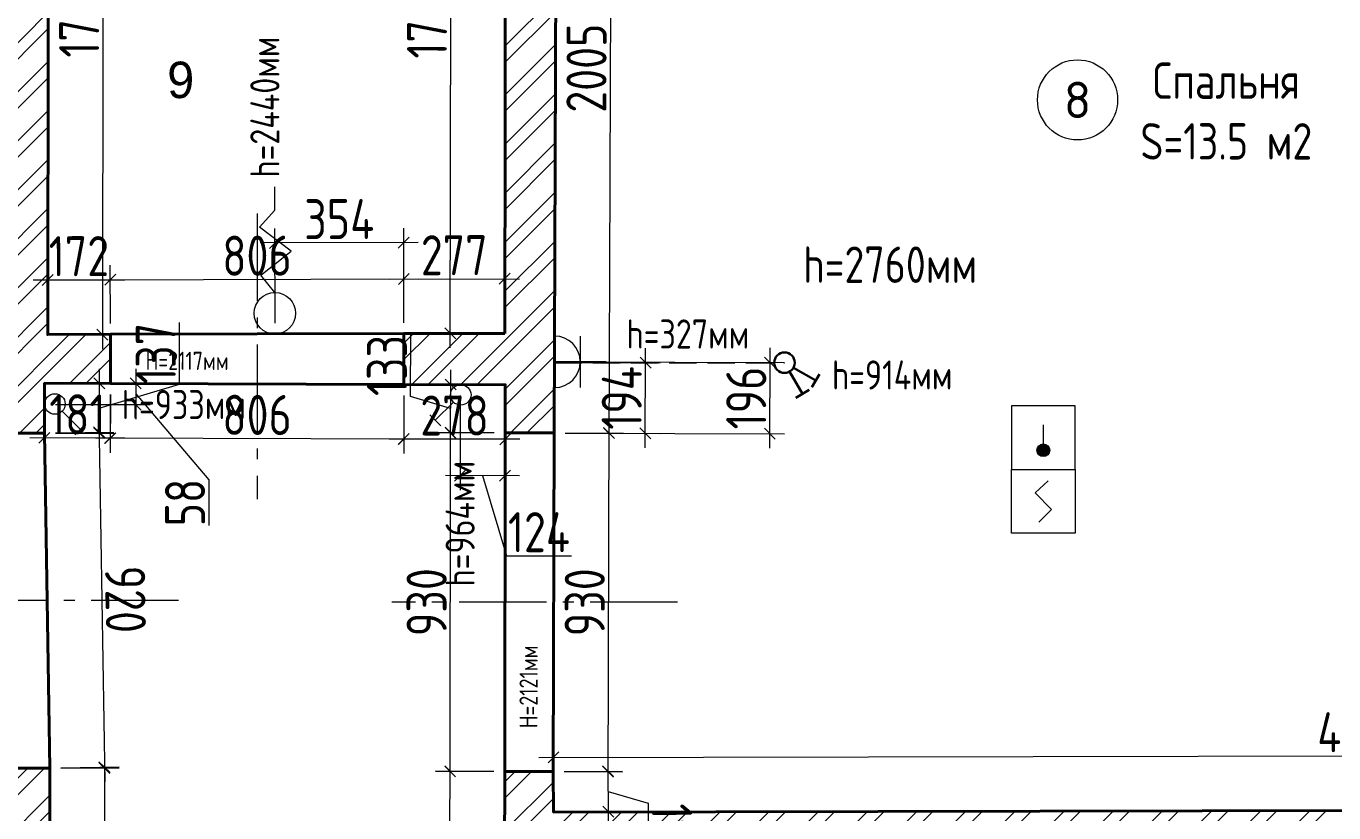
# Model space of a CAD drawing. Header units: millimetres. Extents: x -416788 to 52048, y -598564 to -7233.
# Drawn here: x 28953 to 32543, y -11307 to -9146 of the extents above; entities that cross this region are included whole.
import ezdxf
from ezdxf import colors
from ezdxf.entities.mleader import LeaderData, LeaderLine
from ezdxf.enums import TextEntityAlignment as Align
from ezdxf.math import Vec2, Vec3

# ---------------------------------------------------------------- set-up
doc = ezdxf.new("R2010")
doc.units = ezdxf.units.MM
doc.set_wipeout_variables(frame=1)
doc.linetypes.add('GOST2.303 4', pattern=[7, 5, -2, 0])
doc.linetypes.add('GOST2.303 6', pattern=[12, 8, -1.5, 1, -1.5])
for name, color, linetype, lineweight in [('К_Размерная', 3, 'Continuous', 0), ('К_Стены', 1, 'Continuous', 40), ('К_Текст высоты', 7, 'Continuous', 0), ('К_Текст_проемы', 109, 'Continuous', 0), ('К_тонкая', 84, 'Continuous', 13), ('К_штриховка', 84, 'Continuous', 13), ('ОВ_Текст', 41, 'Continuous', 0), ('СЛ_Устройства', 2, 'Continuous', 20), ('ЭО', 250, 'Continuous', 30), ('ЭО_Розетки', 11, 'Continuous', 9), ('ЭО_Текст', 11, 'Continuous', 0)]:
    doc.layers.add(name, color=color, linetype=linetype, lineweight=lineweight)
doc.layers.add('Контур_помещения', color=201, linetype='Continuous', lineweight=15, plot=False)
doc.layers.add('ЭО_метки', color=11, linetype='GOST2.303 4', lineweight=0, plot=False)
doc.layers.add('№_pom_spec', color=6, linetype='Continuous', plot=False)
doc.styles.add('M 50', font='isocpeur.ttf', dxfattribs={"width": 0.8})
doc.styles.get("Standard").update_dxf_attribs({"font": 'greeks.shx'})
doc.dimstyles.new('M 50', dxfattribs={"dimscale": 0, "dimtxt": 110, "dimasz": 30, "dimexe": 40, "dimexo": 30, "dimgap": 10, "dimtad": 1, "dimdec": 0, "dimrnd": 1, "dimzin": 4, "dimdsep": 46, "dimtxsty": 'M 50', "dimblk": 'OBLIQUE', "dimcen": 50, "dimdle": 40, "dimadec": 0, "dimazin": 1, "dimtfac": 1, "dimtdec": 0, "dimtmove": 1, "dimatfit": 2, "dimfxl": 1, "dimtolj": 1, "dimtzin": 0, "dimlwd": -1, "dimlwe": -1, "dimarcsym": 0})

# ---------------------------------------------------------------- blocks, each defined once
blk = doc.blocks.new('A$Ca32be7dc')
at = {"layer": 'ЭО_Розетки', "ltscale": 100}
blk.add_lwpolyline([(0, -113.7), (38.1, -161.7), (-44.9, -228), (41.9, -293.3), (0, -340.3), (0, -404.2)], dxfattribs=at)
blk.add_circle((0, -56.9), 56.9, dxfattribs=at)
blk = doc.blocks.new('A$C113549C5')
at = {"layer": 'СЛ_Устройства'}
blk.add_lwpolyline([(175, 175), (175, -175), (-175, -175), (-175, 175)], close=True, dxfattribs=at)
at = {"layer": 'СЛ_Устройства', "ltscale": 100}
blk.add_lwpolyline([(26.9, 112), (-45.3, 45.3), (45.3, -45.3), (-24, -114.6)], dxfattribs=at)
blk = doc.blocks.new('A$C48AE236B')
at = {"ltscale": 100}
blk.add_wipeout([(-175, 175), (175, 175), (175, -175), (-175, -175)], dxfattribs=at).dxf.layer = 'СЛ_Устройства'
at = {"layer": 'СЛ_Устройства', "ltscale": 100}
h = blk.add_hatch(color=256, dxfattribs=at)
h.dxf.hatch_style = 1
h.paths.add_polyline_path([(-35, -70, 1), (35, -70, 1)])
for p, q in [((-175, 175), (-175, -175)), ((175, 175), (-175, 175)), ((175, -175), (175, 175)), ((0, 70), (0, -70)), ((-175, -175), (175, -175))]:
    blk.add_line(p, q, dxfattribs=at)
blk.add_circle((0, -70), 35, dxfattribs=at)
blk = doc.blocks.new('_Oblique')
at = {"color": 0, "linetype": 'ByBlock', "lineweight": -2}
blk.add_line((-0.5, -0.5), (0.5, 0.5), dxfattribs=at)
blk = doc.blocks.new('*D21')
at = {"layer": 'Defpoints', "color": 0, "ltscale": 100, "transparency": 16777216}
for p in [(29014.4, -8238.1), (29012.2, -9993.1), (29162.2, -9993.3)]:
    blk.add_point(p, dxfattribs=at)
at = {"layer": 'К_Размерная', "color": 0, "ltscale": 100, "transparency": 16777216}
for p, q in [((29164.4, -8198.3), (29162.1, -10033.3)), ((29044.4, -8238.1), (29204.4, -8238.3)), ((29042.2, -9993.1), (29202.2, -9993.3))]:
    blk.add_line(p, q, dxfattribs=at)
at = {"layer": 'К_Размерная', "color": 0, "ltscale": 100, "transparency": 16777216, "xscale": 30, "yscale": 30, "zscale": 30}
for p, rotation in [((29164.4, -8238.3), 89.92766064275203), ((29162.2, -9993.3), 269.927660642752)]:
    blk.add_blockref('_Oblique', p, dxfattribs=dict(at, rotation=rotation))
at = {"layer": 'К_Размерная', "color": 0, "ltscale": 100, "transparency": 16777216, "insert": (29098.3, -9115.7), "char_height": 110, "attachment_point": 5, "rotation": 89.9277, "style": 'M 50'}
blk.add_mtext('\\A1;1755', dxfattribs=at)
blk = doc.blocks.new('*D22')
at = {"layer": 'Defpoints', "color": 0, "ltscale": 100, "transparency": 16777216}
for p in [(29183.6, -9842.6), (29012.2, -9993.1), (29184, -9992.6)]:
    blk.add_point(p, dxfattribs=at)
at = {"layer": 'К_Размерная', "color": 0, "ltscale": 100, "transparency": 16777216}
for p, q in [((29012.1, -9963.1), (29011.7, -9803.1)), ((29183.9, -9962.6), (29183.5, -9802.6)), ((28971.8, -9843.2), (29223.6, -9842.5))]:
    blk.add_line(p, q, dxfattribs=at)
at = {"layer": 'К_Размерная', "color": 0, "ltscale": 100, "transparency": 16777216, "xscale": 30, "yscale": 30, "zscale": 30}
for p, rotation in [((29011.8, -9843.1), 180.1428501625593), ((29183.6, -9842.6), 0.1428501625592831)]:
    blk.add_blockref('_Oblique', p, dxfattribs=dict(at, rotation=rotation))
at = {"layer": 'К_Размерная', "color": 0, "ltscale": 100, "transparency": 16777216, "insert": (29097.6, -9777.9), "char_height": 110, "attachment_point": 5, "rotation": 0.1429, "style": 'M 50'}
blk.add_mtext('\\A1;172', dxfattribs=at)
blk = doc.blocks.new('*D23')
at = {"layer": 'Defpoints', "color": 0, "ltscale": 100, "transparency": 16777216}
for p in [(29989.6, -9840.6), (29184, -9992.6), (29990, -9990.6)]:
    blk.add_point(p, dxfattribs=at)
at = {"layer": 'К_Размерная', "color": 0, "ltscale": 100, "transparency": 16777216}
for p, q in [((29989.9, -9960.6), (29989.5, -9800.6)), ((29183.9, -9962.6), (29183.5, -9802.6)), ((29143.6, -9842.7), (30029.6, -9840.5))]:
    blk.add_line(p, q, dxfattribs=at)
at = {"layer": 'К_Размерная', "color": 0, "ltscale": 100, "transparency": 16777216, "xscale": 30, "yscale": 30, "zscale": 30}
for p, rotation in [((29183.6, -9842.6), 180.1428501625591), ((29989.6, -9840.6), 0.1428501625591686)]:
    blk.add_blockref('_Oblique', p, dxfattribs=dict(at, rotation=rotation))
at = {"layer": 'К_Размерная', "color": 0, "ltscale": 100, "transparency": 16777216, "insert": (29586.5, -9776.6), "char_height": 110, "attachment_point": 5, "rotation": 0.1429, "style": 'M 50'}
blk.add_mtext('\\A1;806', dxfattribs=at)
blk = doc.blocks.new('*D24')
at = {"layer": 'Defpoints', "color": 0, "ltscale": 100, "transparency": 16777216}
for p in [(30266.8, -9839.9), (29990, -9990.6), (30267.2, -9989.9)]:
    blk.add_point(p, dxfattribs=at)
at = {"layer": 'К_Размерная', "color": 0, "ltscale": 100, "transparency": 16777216}
for p, q in [((29989.9, -9960.6), (29989.5, -9800.6)), ((30267.1, -9959.9), (30266.7, -9799.9)), ((29949.6, -9840.7), (30306.8, -9839.8))]:
    blk.add_line(p, q, dxfattribs=at)
at = {"layer": 'К_Размерная', "color": 0, "ltscale": 100, "transparency": 16777216, "xscale": 30, "yscale": 30, "zscale": 30}
for p, rotation in [((29989.6, -9840.6), 180.142850162559), ((30266.8, -9839.9), 0.1428501625590032)]:
    blk.add_blockref('_Oblique', p, dxfattribs=dict(at, rotation=rotation))
at = {"layer": 'К_Размерная', "color": 0, "ltscale": 100, "transparency": 16777216, "insert": (30128.1, -9775.3), "char_height": 110, "attachment_point": 5, "rotation": 0.1429, "style": 'M 50'}
blk.add_mtext('\\A1;277', dxfattribs=at)
blk = doc.blocks.new('*D25')
at = {"layer": 'Defpoints', "color": 0, "ltscale": 100, "transparency": 16777216}
for p in [(30119.4, -8244.7), (30269.4, -8244.9), (30267.2, -9989.9)]:
    blk.add_point(p, dxfattribs=at)
at = {"layer": 'К_Размерная', "color": 0, "ltscale": 100, "transparency": 16777216}
for p, q in [((30117.1, -10029.8), (30119.4, -8204.7)), ((30239.4, -8244.9), (30079.4, -8244.7)), ((30237.2, -9989.9), (30077.2, -9989.7))]:
    blk.add_line(p, q, dxfattribs=at)
at = {"layer": 'К_Размерная', "color": 0, "ltscale": 100, "transparency": 16777216, "xscale": 30, "yscale": 30, "zscale": 30}
for p, rotation in [((30119.4, -8244.7), 89.92766064275169), ((30117.2, -9989.8), 269.9276606427517)]:
    blk.add_blockref('_Oblique', p, dxfattribs=dict(at, rotation=rotation))
at = {"layer": 'К_Размерная', "color": 0, "ltscale": 100, "transparency": 16777216, "insert": (30053.3, -9117.2), "char_height": 110, "attachment_point": 5, "rotation": 89.9277, "style": 'M 50'}
blk.add_mtext('\\A1;1745', dxfattribs=at)
blk = doc.blocks.new('*D28')
at = {"layer": 'Defpoints', "color": 0, "ltscale": 100, "transparency": 16777216}
for p in [(30409.9, -8258.7), (30402.7, -10263.6), (30552.7, -10264.1)]:
    blk.add_point(p, dxfattribs=at)
at = {"layer": 'К_Размерная', "color": 0, "ltscale": 100, "transparency": 16777216}
for p, q in [((30560.1, -8219.2), (30552.6, -10304.1)), ((30439.9, -8258.8), (30599.9, -8259.4)), ((30432.7, -10263.7), (30592.7, -10264.3))]:
    blk.add_line(p, q, dxfattribs=at)
at = {"layer": 'К_Размерная', "color": 0, "ltscale": 100, "transparency": 16777216, "xscale": 30, "yscale": 30, "zscale": 30}
for p, rotation in [((30559.9, -8259.2), 89.79304938292142), ((30552.7, -10264.1), 269.7930493829214)]:
    blk.add_blockref('_Oblique', p, dxfattribs=dict(at, rotation=rotation))
at = {"layer": 'К_Размерная', "color": 0, "ltscale": 100, "transparency": 16777216, "insert": (30491.3, -9261.4), "char_height": 110, "attachment_point": 5, "rotation": 89.793, "style": 'M 50'}
blk.add_mtext('\\A1;2005', dxfattribs=at)
blk = doc.blocks.new('*D29')
at = {"layer": 'Defpoints', "color": 0, "ltscale": 100, "transparency": 16777216}
for p in [(30402.7, -10263.6), (30400.1, -11193.6), (30550.1, -11194)]:
    blk.add_point(p, dxfattribs=at)
at = {"layer": 'К_Размерная', "color": 0, "ltscale": 100, "transparency": 16777216}
for p, q in [((30552.8, -10224), (30550, -11234)), ((30432.7, -10263.7), (30592.7, -10264.1)), ((30430.1, -11193.7), (30590.1, -11194.1))]:
    blk.add_line(p, q, dxfattribs=at)
at = {"layer": 'К_Размерная', "color": 0, "ltscale": 100, "transparency": 16777216, "xscale": 30, "yscale": 30, "zscale": 30}
for p, rotation in [((30552.7, -10264), 89.84125104068958), ((30550.1, -11194), 269.8412510406897)]:
    blk.add_blockref('_Oblique', p, dxfattribs=dict(at, rotation=rotation))
at = {"layer": 'К_Размерная', "color": 0, "ltscale": 100, "transparency": 16777216, "insert": (30486.4, -10728.8), "char_height": 110, "attachment_point": 5, "rotation": 89.8413, "style": 'M 50'}
blk.add_mtext('\\A1;930', dxfattribs=at)
blk = doc.blocks.new('*D30')
at = {"layer": 'Defpoints', "color": 0, "ltscale": 100, "transparency": 16777216}
for p in [(30400.1, -11193.6), (30400.9, -11305), (30550.9, -11304)]:
    blk.add_point(p, dxfattribs=at)
at = {"layer": 'К_Размерная', "color": 0, "ltscale": 100, "transparency": 16777216}
for p, q in [((30549.9, -11152.6), (30551.1, -11344)), ((30430.1, -11193.4), (30590.1, -11192.3)), ((30550.5, -11248.3), (30660.7, -11280.6)), ((30430.9, -11304.8), (30590.9, -11303.8)), ((30660.7, -11280.6), (30661.6, -11415))]:
    blk.add_line(p, q, dxfattribs=at)
at = {"layer": 'К_Размерная', "color": 0, "ltscale": 100, "transparency": 16777216, "xscale": 30, "yscale": 30, "zscale": 30}
for p, rotation in [((30550.1, -11192.6), 90.38012937732472), ((30550.9, -11304), 270.3801293773247)]:
    blk.add_blockref('_Oblique', p, dxfattribs=dict(at, rotation=rotation))
at = {"layer": 'К_Размерная', "color": 0, "ltscale": 100, "transparency": 16777216, "insert": (30726.2, -11347.3), "char_height": 110, "attachment_point": 5, "rotation": 270.3801, "style": 'M 50'}
blk.add_mtext('\\A1;111', dxfattribs=at)
blk = doc.blocks.new('*D31')
at = {"layer": 'Defpoints', "color": 0, "ltscale": 100, "transparency": 16777216}
for p in [(34853.1, -11146.2), (30400.9, -11305), (34853.4, -11296.2)]:
    blk.add_point(p, dxfattribs=at)
at = {"layer": 'К_Размерная', "color": 0, "ltscale": 100, "transparency": 16777216}
for p, q in [((30400.8, -11275), (30400.5, -11115)), ((34853.3, -11266.2), (34853, -11106.2)), ((30360.6, -11155.1), (34893.1, -11146.2))]:
    blk.add_line(p, q, dxfattribs=at)
at = {"layer": 'К_Размерная', "color": 0, "ltscale": 100, "transparency": 16777216, "xscale": 30, "yscale": 30, "zscale": 30}
for p, rotation in [((30400.6, -11155), 180.1131218135823), ((34853.1, -11146.2), 0.1131218135822547)]:
    blk.add_blockref('_Oblique', p, dxfattribs=dict(at, rotation=rotation))
at = {"layer": 'К_Размерная', "color": 0, "ltscale": 100, "transparency": 16777216, "insert": (32626.7, -11085.6), "char_height": 110, "attachment_point": 5, "rotation": 0.1131, "style": 'M 50'}
blk.add_mtext('\\A1;4453', dxfattribs=at)
blk = doc.blocks.new('*D82')
at = {"layer": 'Defpoints', "color": 0, "ltscale": 100, "transparency": 16777216}
for p in [(30117, -11193.1), (30267, -11193.6), (30265.6, -11672.4)]:
    blk.add_point(p, dxfattribs=at)
at = {"layer": 'К_Размерная', "color": 0, "ltscale": 100, "transparency": 16777216}
for p, q in [((30115.5, -11712), (30117.1, -11153.1)), ((30237, -11193.5), (30077, -11193)), ((30235.6, -11672.3), (30075.6, -11671.8))]:
    blk.add_line(p, q, dxfattribs=at)
at = {"layer": 'К_Размерная', "color": 0, "ltscale": 100, "transparency": 16777216, "xscale": 30, "yscale": 30, "zscale": 30}
for p, rotation in [((30117, -11193.1), 89.83142726884117), ((30115.6, -11672), 269.8314272688412)]:
    blk.add_blockref('_Oblique', p, dxfattribs=dict(at, rotation=rotation))
at = {"layer": 'К_Размерная', "color": 0, "ltscale": 100, "transparency": 16777216, "insert": (30051.3, -11432.4), "char_height": 110, "attachment_point": 5, "rotation": 89.8314, "style": 'M 50'}
blk.add_mtext('\\A1;479', dxfattribs=at)
blk = doc.blocks.new('*D83')
at = {"layer": 'Defpoints', "color": 0, "ltscale": 100, "transparency": 16777216}
for p in [(30117.7, -10263.5), (30267.7, -10263.6), (30267, -11193.6)]:
    blk.add_point(p, dxfattribs=at)
at = {"layer": 'К_Размерная', "color": 0, "ltscale": 100, "transparency": 16777216}
for p, q in [((30116.9, -11233.5), (30117.7, -10223.5)), ((30237.7, -10263.5), (30077.7, -10263.4)), ((30237, -11193.5), (30077, -11193.4))]:
    blk.add_line(p, q, dxfattribs=at)
at = {"layer": 'К_Размерная', "color": 0, "ltscale": 100, "transparency": 16777216, "xscale": 30, "yscale": 30, "zscale": 30}
for p, rotation in [((30117.7, -10263.5), 89.95542479287498), ((30117, -11193.5), 269.9554247928749)]:
    blk.add_blockref('_Oblique', p, dxfattribs=dict(at, rotation=rotation))
at = {"layer": 'К_Размерная', "color": 0, "ltscale": 100, "transparency": 16777216, "insert": (30052.3, -10728.4), "char_height": 110, "attachment_point": 5, "rotation": 89.9554, "style": 'M 50'}
blk.add_mtext('\\A1;930', dxfattribs=at)
blk = doc.blocks.new('*D84')
at = {"layer": 'Defpoints', "color": 0, "ltscale": 100, "transparency": 16777216}
for p in [(30118.2, -10130.4), (30268.2, -10130.9), (30267.7, -10263.6)]:
    blk.add_point(p, dxfattribs=at)
at = {"layer": 'К_Размерная', "color": 0, "ltscale": 100, "transparency": 16777216}
for p, q in [((30008.1, -10163.3), (30008.7, -9993.7)), ((30117.6, -10303), (30118.3, -10090.4)), ((30238.2, -10130.8), (30078.2, -10130.3)), ((30117.9, -10196.7), (30008.1, -10163.3)), ((30237.7, -10263.5), (30077.7, -10262.9))]:
    blk.add_line(p, q, dxfattribs=at)
at = {"layer": 'К_Размерная', "color": 0, "ltscale": 100, "transparency": 16777216, "xscale": 30, "yscale": 30, "zscale": 30}
for p, rotation in [((30118.2, -10130.4), 89.7930493829218), ((30117.7, -10263), 269.7930493829218)]:
    blk.add_blockref('_Oblique', p, dxfattribs=dict(at, rotation=rotation))
at = {"layer": 'К_Размерная', "color": 0, "ltscale": 100, "transparency": 16777216, "insert": (29943.4, -10078.3), "char_height": 110, "attachment_point": 5, "rotation": 89.793, "style": 'M 50'}
blk.add_mtext('\\A1;133', dxfattribs=at)
blk = doc.blocks.new('*D85')
at = {"layer": 'Defpoints', "color": 0, "ltscale": 100, "transparency": 16777216}
for p in [(29990, -10130.4), (30268.2, -10130.9), (29989.7, -10280.4)]:
    blk.add_point(p, dxfattribs=at)
at = {"layer": 'К_Размерная', "color": 0, "ltscale": 100, "transparency": 16777216}
for p, q in [((29989.9, -10160.4), (29989.6, -10320.4)), ((30268.1, -10160.9), (30267.8, -10320.9)), ((30307.9, -10281), (29949.7, -10280.3))]:
    blk.add_line(p, q, dxfattribs=at)
at = {"layer": 'К_Размерная', "color": 0, "ltscale": 100, "transparency": 16777216, "xscale": 30, "yscale": 30, "zscale": 30}
for p, rotation in [((29989.7, -10280.4), 179.8902744535393), ((30267.9, -10280.9), 359.8902744535393)]:
    blk.add_blockref('_Oblique', p, dxfattribs=dict(at, rotation=rotation))
at = {"layer": 'К_Размерная', "color": 0, "ltscale": 100, "transparency": 16777216, "insert": (30128.9, -10215.7), "char_height": 110, "attachment_point": 5, "rotation": 359.8903, "style": 'M 50'}
blk.add_mtext('\\A1;278', dxfattribs=at)
blk = doc.blocks.new('*D86')
at = {"layer": 'Defpoints', "color": 0, "ltscale": 100, "transparency": 16777216}
for p in [(29184, -10127.8), (29990, -10130.4), (29183.5, -10277.8)]:
    blk.add_point(p, dxfattribs=at)
at = {"layer": 'К_Размерная', "color": 0, "ltscale": 100, "transparency": 16777216}
for p, q in [((29183.9, -10157.8), (29183.4, -10317.8)), ((29989.9, -10160.4), (29989.4, -10320.4)), ((30029.5, -10280.5), (29143.5, -10277.7))]:
    blk.add_line(p, q, dxfattribs=at)
at = {"layer": 'К_Размерная', "color": 0, "ltscale": 100, "transparency": 16777216, "xscale": 30, "yscale": 30, "zscale": 30}
for p, rotation in [((29183.5, -10277.8), 179.8177877054222), ((29989.5, -10280.4), 359.8177877054222)]:
    blk.add_blockref('_Oblique', p, dxfattribs=dict(at, rotation=rotation))
at = {"layer": 'К_Размерная', "color": 0, "ltscale": 100, "transparency": 16777216, "insert": (29586.7, -10214.1), "char_height": 110, "attachment_point": 5, "rotation": 359.8178, "style": 'M 50'}
blk.add_mtext('\\A1;806', dxfattribs=at)
blk = doc.blocks.new('*D87')
at = {"layer": 'Defpoints', "color": 0, "ltscale": 100, "transparency": 16777216}
for p in [(29003.5, -10126.9), (29184, -10127.8), (29002.7, -10276.9)]:
    blk.add_point(p, dxfattribs=at)
at = {"layer": 'К_Размерная', "color": 0, "ltscale": 100, "transparency": 16777216}
for p, q in [((29003.3, -10156.9), (29002.5, -10316.9)), ((29183.8, -10157.8), (29183, -10317.8)), ((29223.2, -10278.1), (28962.7, -10276.7))]:
    blk.add_line(p, q, dxfattribs=at)
at = {"layer": 'К_Размерная', "color": 0, "ltscale": 100, "transparency": 16777216, "xscale": 30, "yscale": 30, "zscale": 30}
for p, rotation in [((29002.7, -10276.9), 179.6920691595236), ((29183.2, -10277.8), 359.6920691595237)]:
    blk.add_blockref('_Oblique', p, dxfattribs=dict(at, rotation=rotation))
at = {"layer": 'К_Размерная', "color": 0, "ltscale": 100, "transparency": 16777216, "insert": (29093.3, -10212.4), "char_height": 110, "attachment_point": 5, "rotation": 359.6921, "style": 'M 50'}
blk.add_mtext('\\A1;181', dxfattribs=at)
blk = doc.blocks.new('*D88')
at = {"layer": 'Defpoints', "color": 0, "ltscale": 100, "transparency": 16777216}
for p in [(29003.5, -10126.9), (29003.3, -10264), (29153.3, -10264.2)]:
    blk.add_point(p, dxfattribs=at)
at = {"layer": 'К_Размерная', "color": 0, "ltscale": 100, "transparency": 16777216}
for p, q in [((29373.5, -10129.9), (29373.7, -9960.3)), ((29153.5, -10087.1), (29153.3, -10304.2)), ((29033.5, -10126.9), (29193.5, -10127.1)), ((29153.4, -10195.6), (29373.5, -10129.9)), ((29033.3, -10264.1), (29193.3, -10264.3))]:
    blk.add_line(p, q, dxfattribs=at)
at = {"layer": 'К_Размерная', "color": 0, "ltscale": 100, "transparency": 16777216, "xscale": 30, "yscale": 30, "zscale": 30}
for p, rotation in [((29153.5, -10127.1), 89.92766064275139), ((29153.3, -10264.2), 269.9276606427514)]:
    blk.add_blockref('_Oblique', p, dxfattribs=dict(at, rotation=rotation))
at = {"layer": 'К_Размерная', "color": 0, "ltscale": 100, "transparency": 16777216, "insert": (29308.6, -10045), "char_height": 110, "attachment_point": 5, "rotation": 89.9277, "style": 'M 50'}
blk.add_mtext('\\A1;137', dxfattribs=at)
blk = doc.blocks.new('*D89')
at = {"layer": 'Defpoints', "color": 0, "ltscale": 100, "transparency": 16777216}
for p in [(29003.3, -10264), (29017.7, -11184), (29167.7, -11181.7)]:
    blk.add_point(p, dxfattribs=at)
at = {"layer": 'К_Размерная', "color": 0, "ltscale": 100, "transparency": 16777216}
for p, q in [((29152.7, -10221.7), (29168.3, -11221.7)), ((29033.3, -10263.6), (29193.3, -10261.1)), ((29047.7, -11183.6), (29207.7, -11181.1))]:
    blk.add_line(p, q, dxfattribs=at)
at = {"layer": 'К_Размерная', "color": 0, "ltscale": 100, "transparency": 16777216, "xscale": 30, "yscale": 30, "zscale": 30}
for p, rotation in [((29153.3, -10261.7), 90.89842020752137), ((29167.7, -11181.7), 270.8984202075214)]:
    blk.add_blockref('_Oblique', p, dxfattribs=dict(at, rotation=rotation))
at = {"layer": 'К_Размерная', "color": 0, "ltscale": 100, "transparency": 16777216, "insert": (29225.5, -10720.7), "char_height": 110, "attachment_point": 5, "rotation": 270.8984, "style": 'M 50'}
blk.add_mtext('\\A1;920', dxfattribs=at)
blk = doc.blocks.new('*D90')
at = {"layer": 'Defpoints', "color": 0, "ltscale": 100, "transparency": 16777216}
for p in [(29017.7, -11184), (29020.4, -13070.3), (29170.4, -13070.1)]:
    blk.add_point(p, dxfattribs=at)
at = {"layer": 'К_Размерная', "color": 0, "ltscale": 100, "transparency": 16777216}
for p, q in [((29167.7, -11143.8), (29170.5, -13110.1)), ((29047.7, -11184), (29207.7, -11183.8)), ((29050.4, -13070.3), (29210.4, -13070.1))]:
    blk.add_line(p, q, dxfattribs=at)
at = {"layer": 'К_Размерная', "color": 0, "ltscale": 100, "transparency": 16777216, "xscale": 30, "yscale": 30, "zscale": 30}
for p, rotation in [((29167.7, -11183.8), 90.08085937681776), ((29170.4, -13070.1), 270.0808593768177)]:
    blk.add_blockref('_Oblique', p, dxfattribs=dict(at, rotation=rotation))
at = {"layer": 'К_Размерная', "color": 0, "ltscale": 100, "transparency": 16777216, "insert": (29234.1, -12126.9), "char_height": 110, "attachment_point": 5, "rotation": 270.0809, "style": 'M 50'}
blk.add_mtext('\\A1;1886', dxfattribs=at)
blk = doc.blocks.new('*D143')
at = {"layer": 'Defpoints', "color": 0, "ltscale": 100, "transparency": 16777216}
for p in [(29635.5, -9741.5), (29636.1, -9991.5), (29990, -9990.6)]:
    blk.add_point(p, dxfattribs=at)
at = {"layer": 'ЭО_Текст', "color": 0, "ltscale": 100, "transparency": 16777216}
for p, q in [((29636, -9961.5), (29635.4, -9701.5)), ((29989.9, -9960.6), (29989.3, -9700.6)), ((30029.4, -9740.5), (29595.5, -9741.6))]:
    blk.add_line(p, q, dxfattribs=at)
at = {"layer": 'ЭО_Текст', "color": 0, "ltscale": 100, "transparency": 16777216, "xscale": 30, "yscale": 30, "zscale": 30}
for p, rotation in [((29635.5, -9741.5), 180.1428501625591), ((29989.4, -9740.6), 0.1428501625592027)]:
    blk.add_blockref('_Oblique', p, dxfattribs=dict(at, rotation=rotation))
at = {"layer": 'ЭО_Текст', "color": 0, "ltscale": 100, "transparency": 16777216, "insert": (29812.3, -9676.1), "char_height": 110, "attachment_point": 5, "rotation": 0.1429, "style": 'M 50'}
blk.add_mtext('\\A1;354', dxfattribs=at)
blk = doc.blocks.new('*D155')
at = {"layer": 'Defpoints', "color": 0, "ltscale": 100, "transparency": 16777216}
for p in [(30403.4, -10069.7), (30653.4, -10070.6), (30402.7, -10263.6)]:
    blk.add_point(p, dxfattribs=at)
at = {"layer": 'ЭО_Текст', "color": 0, "ltscale": 100, "transparency": 16777216}
for p, q in [((30652.6, -10304.5), (30653.5, -10030.6)), ((30433.4, -10069.8), (30693.4, -10070.8)), ((30432.7, -10263.7), (30692.7, -10264.6))]:
    blk.add_line(p, q, dxfattribs=at)
at = {"layer": 'ЭО_Текст', "color": 0, "ltscale": 100, "transparency": 16777216, "xscale": 30, "yscale": 30, "zscale": 30}
for p, rotation in [((30653.4, -10070.6), 89.79304938292124), ((30652.7, -10264.5), 269.7930493829213)]:
    blk.add_blockref('_Oblique', p, dxfattribs=dict(at, rotation=rotation))
at = {"layer": 'ЭО_Текст', "color": 0, "ltscale": 100, "transparency": 16777216, "insert": (30588, -10167.3), "char_height": 110, "attachment_point": 5, "rotation": 89.793, "style": 'M 50'}
blk.add_mtext('\\A1;194', dxfattribs=at)
blk = doc.blocks.new('*D156')
at = {"layer": 'Defpoints', "color": 0, "ltscale": 100, "transparency": 16777216}
for p in [(30403.4, -10067.8), (30995.2, -10070), (30402.7, -10263.6)]:
    blk.add_point(p, dxfattribs=at)
at = {"layer": 'ЭО_Текст', "color": 0, "ltscale": 100, "transparency": 16777216}
for p, q in [((30994.3, -10305.7), (30995.3, -10030)), ((30433.4, -10068), (31035.2, -10070.1)), ((30432.7, -10263.7), (31034.5, -10265.8))]:
    blk.add_line(p, q, dxfattribs=at)
at = {"layer": 'ЭО_Текст', "color": 0, "ltscale": 100, "transparency": 16777216, "xscale": 30, "yscale": 30, "zscale": 30}
for p, rotation in [((30995.2, -10070), 89.79304938292103), ((30994.5, -10265.7), 269.793049382921)]:
    blk.add_blockref('_Oblique', p, dxfattribs=dict(at, rotation=rotation))
at = {"layer": 'ЭО_Текст', "color": 0, "ltscale": 100, "transparency": 16777216, "insert": (30929.8, -10167.6), "char_height": 110, "attachment_point": 5, "rotation": 89.793, "style": 'M 50'}
blk.add_mtext('\\A1;196', dxfattribs=at)
blk = doc.blocks.new('*D161')
at = {"layer": 'Defpoints', "color": 0, "ltscale": 100, "transparency": 16777216}
for p in [(30144.5, -10130.7), (30268.2, -10130.9), (30144, -10380.7)]:
    blk.add_point(p, dxfattribs=at)
at = {"layer": 'ЭО_Текст', "color": 0, "ltscale": 100, "transparency": 16777216}
for p, q in [((30144.4, -10160.7), (30143.9, -10420.7)), ((30268.1, -10160.9), (30267.6, -10420.9)), ((30307.7, -10381), (30104, -10380.6)), ((30205.8, -10380.8), (30271.4, -10600.9)), ((30271.4, -10600.9), (30449.8, -10601.3))]:
    blk.add_line(p, q, dxfattribs=at)
at = {"layer": 'ЭО_Текст', "color": 0, "ltscale": 100, "transparency": 16777216, "xscale": 30, "yscale": 30, "zscale": 30}
for p, rotation in [((30144, -10380.7), 179.890274453539), ((30267.7, -10380.9), 359.890274453539)]:
    blk.add_blockref('_Oblique', p, dxfattribs=dict(at, rotation=rotation))
at = {"layer": 'ЭО_Текст', "color": 0, "ltscale": 100, "transparency": 16777216, "insert": (30360.7, -10536.1), "char_height": 110, "attachment_point": 5, "rotation": 359.8903, "style": 'M 50'}
blk.add_mtext('\\A1;124', dxfattribs=at)
blk = doc.blocks.new('*D162')
at = {"layer": 'Defpoints', "color": 0, "ltscale": 100, "transparency": 16777216}
for p in [(29003.5, -10126.9), (29003.4, -10185.4), (29253.4, -10185.7)]:
    blk.add_point(p, dxfattribs=at)
at = {"layer": 'ЭО_Текст', "color": 0, "ltscale": 100, "transparency": 16777216}
for p, q in [((29253.5, -10087.2), (29253.4, -10225.7)), ((29033.5, -10126.9), (29293.5, -10127.2)), ((29253.4, -10156.4), (29454.2, -10392.1)), ((29033.4, -10185.4), (29293.4, -10185.7)), ((29454.2, -10392.1), (29454, -10517.7))]:
    blk.add_line(p, q, dxfattribs=at)
at = {"layer": 'ЭО_Текст', "color": 0, "ltscale": 100, "transparency": 16777216, "xscale": 30, "yscale": 30, "zscale": 30}
for p, rotation in [((29253.5, -10127.2), 89.92766064275169), ((29253.4, -10185.7), 269.9276606427517)]:
    blk.add_blockref('_Oblique', p, dxfattribs=dict(at, rotation=rotation))
at = {"layer": 'ЭО_Текст', "color": 0, "ltscale": 100, "transparency": 16777216, "insert": (29389.1, -10454.8), "char_height": 110, "attachment_point": 5, "rotation": 89.9277, "style": 'M 50'}
blk.add_mtext('\\A1;58', dxfattribs=at)
blk = doc.blocks.new('UDV_Розетки_ГОСТ_21.210_СУ.IP20.двухполюсная.с.защ.контактом_11')
at = {"color": 0}
for p, q in [((70.8, 70.8), (70.8, -70.8)), ((70.8, 0), (0, 0)), ((141.6, 0), (70.8, 0))]:
    blk.add_line(p, q, dxfattribs=at)
blk.add_lwpolyline([(0, 70.8), (0, -70.8, 1)], format="xyb", close=True, dxfattribs=at)
blk = doc.blocks.new('UDV_Выключатели_ГОСТ_21.210_СУ.IP20.однополюсный_сдвоенный_3')
at = {"layer": 'ЭО', "color": 0}
for p, q in [((14.1, -24.5), (49.4, -85.6)), ((24.5, -14.1), (85.6, -49.4)), ((96.2, -31.1), (75, -67.7)), ((67.7, -75), (31.1, -96.2))]:
    blk.add_line(p, q, dxfattribs=at)
blk.add_circle((0, 0), 28.2, dxfattribs=at)
blk.add_circle((0, 0), 28.2, dxfattribs=at)
blk = doc.blocks.new('UDV_Выключатели_ГОСТ_21.210_СУ.IP20.однополюсный_3')
at = {"layer": 'ЭО_Розетки'}
for p, q in [((-20, -20), (-69.9, -69.9)), ((-54.9, -84.8), (-84.8, -54.9))]:
    blk.add_line(p, q, dxfattribs=at)
blk.add_circle((0, 0), 28.2, dxfattribs=at)
blk.add_circle((0, 0), 28.2, dxfattribs=at)
blk = doc.blocks.new('UDV_Выключатели_ГОСТ_21.210_СУ.IP20.однополюсный_4')
at = {"layer": 'ЭО_Розетки'}
for p, q in [((20, -20), (69.9, -69.9)), ((84.8, -54.9), (54.9, -84.8))]:
    blk.add_line(p, q, dxfattribs=at)
blk.add_circle((0, 0), 28.2, dxfattribs=at)
blk.add_circle((0, 0), 28.2, dxfattribs=at)

msp = doc.modelspace()

# ---------------------------------------------------------------- hatches: boundary and pattern name
at = {"layer": 'К_штриховка', "ltscale": 100}
h = msp.add_hatch(dxfattribs=at)
h.set_pattern_fill('ANSI32', color=256, scale=10)
h.paths.add_polyline_path([(35262.3, -8047.4), (30410.5, -8033.7), (26192.2, -8036), (26193.9, -13178.7), (26268.3, -13178.7), (26268.3, -13207.4), (26435.8, -13188.2), (26434.7, -13101.1), (27433.4, -13086.8), (27433.4, -12957.6), (26644.4, -12961), (26637.3, -12176.1), (26507.3, -12177.3), (26514.4, -12962.1), (26384.4, -12963.3), (26371.6, -11536.1), (26501.6, -11535), (26505.5, -11975.7), (26635.5, -11974.5), (26631.6, -11533.8), (27467.8, -11513.1), (27467.6, -11445.9), (28888.3, -11442), (28886.4, -12947.4), (28142.4, -12952.8), (28142.4, -13080), (29020.4, -13070.3), (29017.7, -11184), (28867.3, -11184), (28868.3, -11302.1), (26636.5, -11309.3), (26637.5, -10847.4), (26507.5, -10847.1), (26506.5, -11309), (26376.5, -11308.8), (26382.8, -8260.2), (26512.8, -8260.5), (26507.9, -10646.8), (26637.9, -10647.1), (26642.8, -8260.8), (28874.9, -8247.3), (28872.3, -10264), (29003.3, -10264), (29003.5, -10126.9), (29184, -10127.8), (29184, -9992.6), (29012.2, -9993.1), (29014.4, -8238.1), (30269.4, -8244.9), (30267.2, -9989.9), (29990, -9990.6), (29990, -10130.4), (30268.2, -10130.9), (30267.7, -10263.6), (30402.7, -10263.6), (30409.9, -8258.7), (34861.1, -8271.3), (34857.5, -8805.8), (35058.2, -8835.2), (35262.3, -8835.3)])
h = msp.add_hatch(dxfattribs=at)
h.set_pattern_fill('ANSI32', color=256, scale=10)
h.paths.add_polyline_path([(35262.5, -10921.9), (35056.6, -10921.7), (34852.7, -10957.6), (34853.4, -11296.2), (30400.9, -11305), (30400.1, -11193.6), (30267, -11193.6), (30265.6, -11672.4), (30408.7, -11672.4), (30409.4, -11541.3), (31604.4, -11529.6), (31603.8, -11441.2), (34852, -11421.5), (34854, -12232.9), (35059, -12265.2), (35262.6, -12265.3)])

# ---------------------------------------------------------------- linework, layer by layer
at = {"layer": 'К_Стены', "ltscale": 100}
for p, q in [((29184, -9992.6), (29184, -10127.8)), ((29990, -10130.4), (29990, -9990.6)), ((29003.3, -10264), (28872.3, -10264)), ((30402.7, -10263.6), (30267.7, -10263.6)), ((29017.7, -11184), (28867.3, -11184)), ((30400.1, -11193.6), (30267, -11193.6))]:
    msp.add_line(p, q, dxfattribs=at)
msp.add_lwpolyline([(30267.2, -9989.9), (30269.4, -8244.9), (29014.4, -8238.1), (29012.2, -9993.1), (29184, -9992.6), (29990, -9990.6)], close=True, dxfattribs=at)
msp.add_lwpolyline([(30253.4, -15767.8), (30260.1, -12604.4), (30265.6, -11672.4), (30267, -11193.6), (30267.7, -10263.6), (30268.2, -10130.9), (29990, -10130.4), (29184, -10127.8), (29003.5, -10126.9), (29003.3, -10264), (29017.7, -11184), (29020.4, -13070.3), (28142.4, -13080), (27433.4, -13086.8), (26434.7, -13101.1), (26435.8, -13188.2), (26427.6, -14302.2), (26420.1, -15213.5)], dxfattribs=at)
at = {"layer": 'К_Текст высоты', "ltscale": 100}
msp.add_circle((31839.5, -9348.6), 110, dxfattribs=at)
at = {"layer": 'К_тонкая', "linetype": 'GOST2.303 6', "ltscale": 30}
for p, q in [((29587, -9661), (29587, -10445.3)), ((29371.1, -10724), (28586.8, -10724)), ((30741.3, -10728.6), (29957.1, -10728.6))]:
    msp.add_line(p, q, dxfattribs=at)
at = {"layer": 'Контур_помещения', "ltscale": 100}
msp.add_lwpolyline([(30269.4, -8244.9), (29014.4, -8238.1), (29012.2, -9993.1), (29184, -9992.6), (29990, -9990.6), (30267.2, -9989.9)], close=True, dxfattribs=at)
msp.add_lwpolyline([(30253.4, -15767.8), (30260.1, -12604.4), (30265.6, -11672.4), (30267, -11193.6), (30267.7, -10263.6), (30268.2, -10130.9), (29990, -10130.4), (29184, -10127.8), (29003.5, -10126.9), (29003.3, -10264), (29017.7, -11184), (29020.4, -13070.3), (28142.4, -13080), (27433.4, -13086.8), (26434.7, -13101.1), (26435.8, -13188.2), (26427.6, -14302.2), (26420.1, -15213.5)], dxfattribs=at)
at = {"layer": 'ЭО_метки', "ltscale": 15}
msp.add_line((30403.4, -10070.5), (31034.9, -10070.5), dxfattribs=at)

# ---------------------------------------------------------------- block references
at = {"layer": 'СЛ_Устройства', "xscale": 0.5, "yscale": 0.5, "zscale": 0.5}
msp.add_blockref('A$C113549C5', (31745.5, -10451.1), dxfattribs=at)
at = {"layer": 'ЭО_Розетки', "ltscale": 100, "rotation": 179.9998999999999}
msp.add_blockref('A$Ca32be7dc', (29635.6, -9991.7), dxfattribs=at)
at = {"layer": 'ЭО_Розетки', "ltscale": 100}
for name, p in [('UDV_Розетки_ГОСТ_21.210_СУ.IP20.двухполюсная.с.защ.контактом_11', (30403.4, -10068.1)), ('UDV_Выключатели_ГОСТ_21.210_СУ.IP20.однополюсный_сдвоенный_3', (31034.9, -10070.5)), ('UDV_Выключатели_ГОСТ_21.210_СУ.IP20.однополюсный_4', (29031.6, -10183.9)), ('UDV_Выключатели_ГОСТ_21.210_СУ.IP20.однополюсный_3', (30145.9, -10158.9))]:
    msp.add_blockref(name, p, dxfattribs=at)

# ---------------------------------------------------------------- texts
at = {"layer": 'К_Текст высоты', "ltscale": 100, "style": 'M 50'}
msp.add_text('8', height=100, dxfattribs=at).set_placement((31839.5, -9348.6), align=Align.MIDDLE_CENTER)
at = {"layer": 'К_Текст высоты', "insert": (32248, -9379.1), "char_height": 100, "width": 1200, "attachment_point": 5, "style": 'M 50'}
msp.add_mtext('Спальня\\PS=13.5 м\\S2;', dxfattribs=at)
at = {"layer": 'К_Текст высоты', "lineweight": 15, "insert": (31325, -9801.3), "char_height": 100, "attachment_point": 5, "style": 'M 50'}
msp.add_mtext('h=2760мм', dxfattribs=at)
at = {"layer": 'К_Текст_проемы', "lineweight": 15, "char_height": 50, "width": 544.589, "attachment_point": 5, "style": 'M 50'}
for s, insert, rotation in [('H=2117мм', (29394.8, -10065.4), 359.8558), ('H=2121мм', (30332.2, -10961), 89.8558)]:
    msp.add_mtext(s, dxfattribs=dict(at, insert=insert, rotation=rotation))
at = {"layer": 'ЭО_Текст', "insert": (29608.2, -9368.5), "char_height": 80, "width": 598.261, "attachment_point": 5, "rotation": 89.9999, "style": 'M 50'}
msp.add_mtext('h=2440мм', dxfattribs=at)
at = {"layer": 'ЭО_Текст', "color": 1, "insert": (30769.5, -9991.7), "char_height": 80, "width": 598.261, "attachment_point": 5, "style": 'M 50'}
msp.add_mtext('h=327мм', dxfattribs=at)
at = {"layer": 'ЭО_Текст', "color": 1, "char_height": 80, "width": 598.261, "attachment_point": 5, "style": 'M 50'}
for s, insert, rotation in [('h=914мм', (31330.5, -10104.3), 0.0001), ('h=933мм', (29385.7, -10185.5), 0.0001), ('h=964мм', (30144.3, -10513), 89.9998)]:
    msp.add_mtext(s, dxfattribs=dict(at, insert=insert, rotation=rotation))
at = {"layer": '№_pom_spec', "ltscale": 100, "insert": (29339.8, -9243.6), "char_height": 100, "attachment_point": 1}
msp.add_mtext_dynamic_manual_height_columns('9', width=432.081, gutter_width=500, heights=[0], dxfattribs=at)

# ---------------------------------------------------------------- dimensions: what is measured, and where the dimension line sits
at = {"layer": 'К_Размерная', "ltscale": 100}
for p1, p2, picture, middle in [((29014.4, -8238.1), (29012.2, -9993.1), '*D21', (29098.3, -9115.7)), ((30267.2, -9989.9), (30269.4, -8244.9), '*D25', (30053.3, -9117.2)), ((30409.9, -8258.7), (30402.7, -10263.6), '*D28', (30491.3, -9261.4)), ((29012.2, -9993.1), (29184, -9992.6), '*D22', (29097.6, -9777.9)), ((29184, -9992.6), (29990, -9990.6), '*D23', (29586.5, -9776.6)), ((29990, -9990.6), (30267.2, -9989.9), '*D24', (30128.1, -9775.3)), ((29003.5, -10126.9), (29003.3, -10264), '*D88', (29308.5, -10119.8)), ((30267.7, -10263.6), (30268.2, -10130.9), '*D84', (29943.1, -10153.1)), ((29184, -10127.8), (29003.5, -10126.9), '*D87', (29093.3, -10212.4)), ((29990, -10130.4), (29184, -10127.8), '*D86', (29586.7, -10214.1)), ((30268.2, -10130.9), (29990, -10130.4), '*D85', (30128.9, -10215.7)), ((29003.3, -10264), (29017.7, -11184), '*D89', (29225.5, -10720.7)), ((30267, -11193.6), (30267.7, -10263.6), '*D83', (30052.3, -10728.4)), ((30402.7, -10263.6), (30400.1, -11193.6), '*D29', (30486.4, -10728.8)), ((30400.9, -11305), (34853.4, -11296.2), '*D31', (32626.7, -11085.6)), ((29017.7, -11184), (29020.4, -13070.3), '*D90', (29234.1, -12126.9)), ((30265.6, -11672.4), (30267, -11193.6), '*D82', (30051.3, -11432.4)), ((30400.1, -11193.6), (30400.9, -11305), '*D30', (30725.8, -11290.1))]:
    dim = msp.add_aligned_dim(p1=p1, p2=p2, distance=150, dimstyle='M 50', override={"dimscale": 1}, dxfattribs=at)
    dim.commit()
    dim.dimension.update_dxf_attribs({"geometry": picture, "text_midpoint": middle})
at = {"layer": 'ЭО_Текст', "ltscale": 100}
for p1, p2, distance, picture, middle in [((29990, -9990.6), (29636.1, -9991.5), -250, '*D143', (29812.3, -9676.1)), ((30402.7, -10263.6), (30403.4, -10067.8), -591.8, '*D156', (30929.8, -10167.6)), ((30402.7, -10263.6), (30403.4, -10069.7), -250, '*D155', (30588, -10167.3)), ((30268.2, -10130.9), (30144.5, -10130.7), 250, '*D161', (30281.5, -10536))]:
    dim = msp.add_aligned_dim(p1=p1, p2=p2, distance=distance, dimstyle='M 50', override={"dimscale": 1}, dxfattribs=at)
    dim.commit()
    dim.dimension.update_dxf_attribs({"geometry": picture, "text_midpoint": middle})
dim = msp.add_linear_dim(base=(29253.4109, -10185.6834), p1=(29003.485, -10126.8753), p2=(29003.4111, -10185.3678), angle=269.9277, dimstyle='M 50', override={"dimscale": 1}, dxfattribs=at)
dim.commit()
dim.dimension.update_dxf_attribs({"geometry": '*D162', "text_midpoint": (29454.1531, -10402.0514), "dimtype": 161})

# ---------------------------------------------------------------- leaders
at = {"layer": 'ОВ_Текст', "ltscale": 100}
ml = msp.add_multileader_mtext('Standard', dxfattribs=at)
ml.set_content('Вентрешетка Hниза{\\fArial|b0|i0|c204|p34; = 2386 мм\\P}Hверх{\\fArial|b0|i0|c204|p34; = 2678 мм}', color=256, style='M 50')
ml.set_leader_properties()
ml.build(insert=Vec2(0, 0))
ml.multileader.update_dxf_attribs({"arrow_head_size": 80, "scale": 20})
ctx = ml.context
ctx.base_point, ctx.scale, ctx.char_height, ctx.arrow_head_size, ctx.landing_gap_size, ctx.plane_origin, ctx.plane_x_axis, ctx.plane_y_axis = Vec3(24653.6, -10501), 20, 100, 80, 40, Vec3(21701.2, -3707.5), Vec3(1, -0.000835), Vec3(0.000835, 1)
notes = []
notes.append((ctx, [(0, (1, 1, 0), (25730.7, -10501.9), (-1, 0.000835), 160, [(0, [(26583.2, -10756.8)], 0, [])])]))
ctx.mtext.insert, ctx.mtext.text_direction, ctx.mtext.rotation, ctx.mtext.width, ctx.mtext.defined_height, ctx.mtext.flow_direction = Vec3(24693.7, -10436), Vec3(1, -0.000835), 6.28235, 871.271, 432.9, 5
for ctx, leaders in notes:
    for number, flags, end, landing, length, lines in leaders:
        leader = LeaderData()
        leader.index, (leader.has_last_leader_line, leader.has_dogleg_vector, leader.attachment_direction) = number, flags
        leader.last_leader_point, leader.dogleg_vector, leader.dogleg_length = Vec3(end), Vec3(landing), length
        for number, points, colour, breaks in lines:
            line = LeaderLine()
            line.index, line.vertices, line.color, line.breaks = number, Vec3.list(points), colors.encode_raw_color(colour), breaks
            leader.lines.append(line)
        ctx.leaders.append(leader)

# ---------------------------------------------------------------- next in the draw order: block references
at = {"layer": 'СЛ_Устройства', "xscale": 0.5, "yscale": 0.5, "zscale": 0.5}
msp.add_blockref('A$C48AE236B', (31745.5, -10276.1), dxfattribs=at)

# ---------------------------------------------------------------- next in the draw order: linework, layer by layer
at = {"layer": 'К_Стены', "ltscale": 100}
msp.add_lwpolyline([(30402.7, -10263.6), (30400.1, -11193.6), (30400.9, -11305), (34853.4, -11296.2), (34852.7, -10957.6), (34857.5, -8805.8), (34861.1, -8271.3), (30409.9, -8258.7)], close=True, dxfattribs=at)
at = {"layer": 'Контур_помещения', "ltscale": 100}
msp.add_lwpolyline([(34857.5, -8805.8), (34861.1, -8271.3), (30409.9, -8258.7), (30402.7, -10263.6), (30400.1, -11193.6), (30400.9, -11305), (34853.4, -11296.2), (34852.7, -10957.6)], close=True, dxfattribs=at)

doc.saveas('drawing.dxf')
